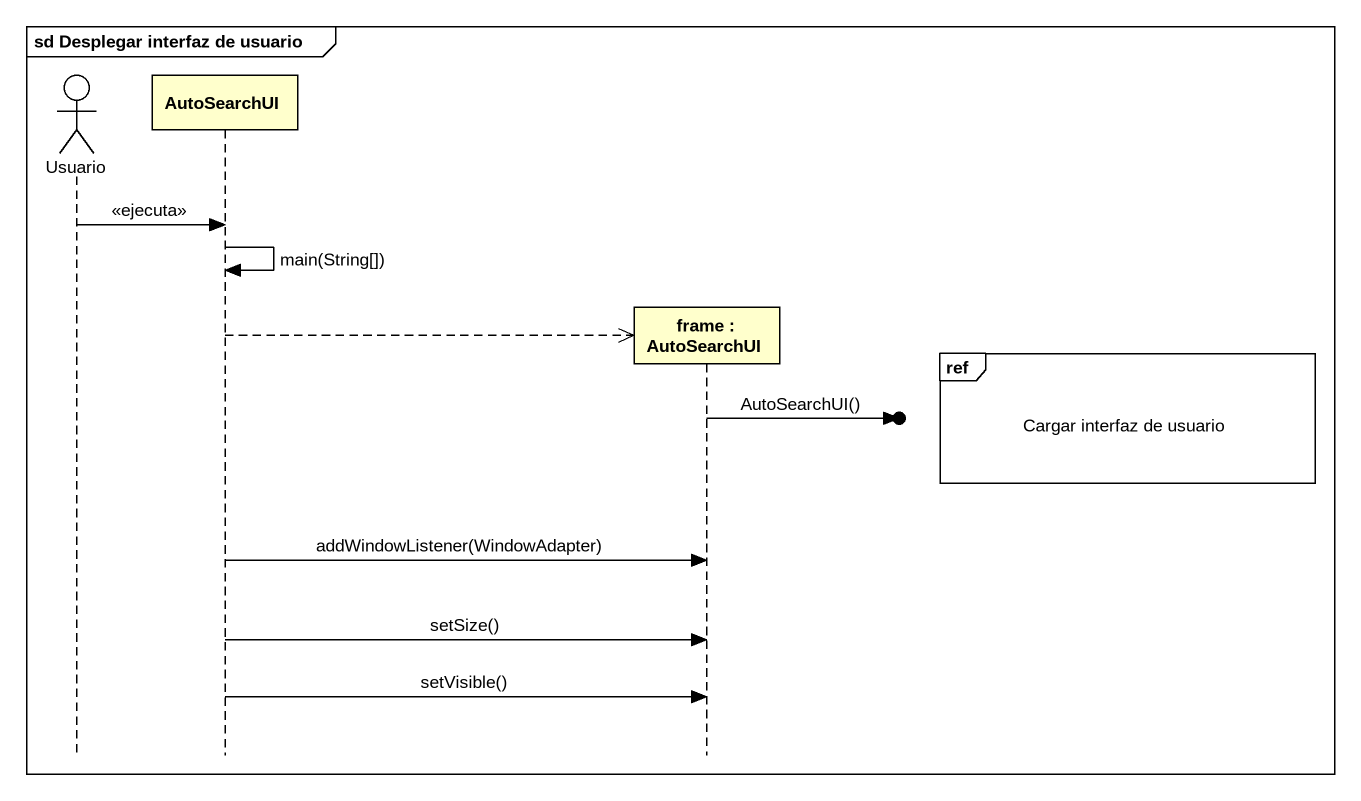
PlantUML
@startuml
mainframe sd Desplegar interfaz de usuario
hide footbox
actor Usuario
participant AutoSearchUI
participant "frame : AutoSearchUI" as frame_

Usuario -> AutoSearchUI : <<ejecuta>>
AutoSearchUI -> AutoSearchUI : main(String[])
AutoSearchUI -->> frame_ **
ref over frame_ : Cargar interfaz de usuario
frame_ ->o] : AutoSearchUI()
AutoSearchUI -> frame_ : addWindowListener(WindowAdapter)
AutoSearchUI -> frame_ : setSize()
AutoSearchUI -> frame_ : setVisible()
@enduml
